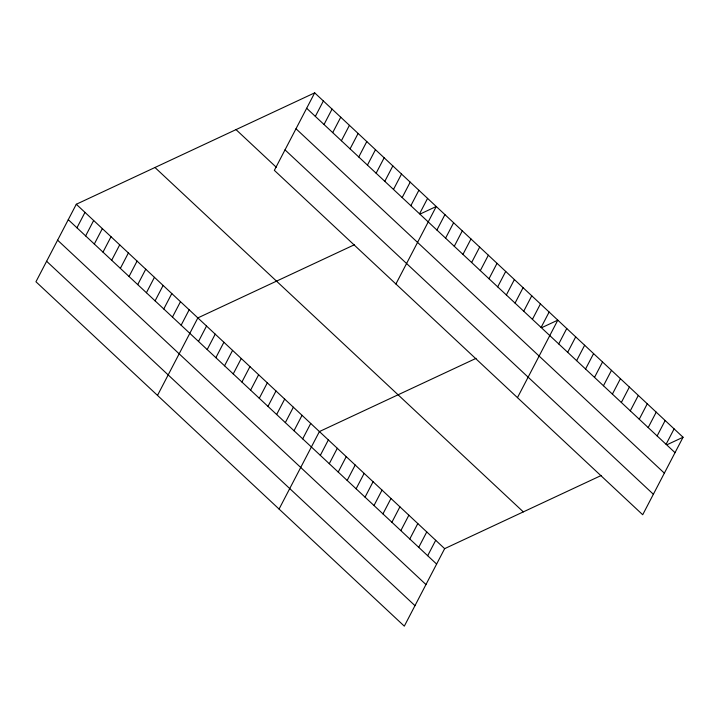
<?xml version="1.0" encoding="UTF-8"?>
<svg xmlns="http://www.w3.org/2000/svg" width="719" height="719" viewBox="0 0 719 719"><rect width="100%" height="100%" fill="white"/><g stroke="black" fill="none" stroke-linecap="round" stroke-linejoin="round"><path stroke-width="1.08" d="M314.688 92.85L274.352 170.349L642.705 514.741L683.05 437.242L314.688 92.85L76.295 204.259L35.95 281.758L404.312 626.15L444.648 548.651L601.336 475.43M76.951 227.797L84.977 212.375M85.633 235.913L93.659 220.49M94.315 244.029L102.341 228.615M102.997 252.144L111.023 236.731M111.679 260.269L119.705 244.846M120.361 268.385L128.386 252.962M129.043 276.5L137.068 261.087M137.724 284.616L145.75 269.203M146.415 292.741L154.432 277.318M155.097 300.857L163.123 285.434M163.779 308.972L171.805 293.559M172.461 317.088L180.487 301.674M181.143 325.204L189.169 309.79M157.506 395.405L197.851 317.906L354.539 244.685M315.344 116.388L323.37 100.966M198.507 341.444L206.533 326.031M324.035 124.504L332.061 109.09M207.189 349.56L215.215 334.146M332.717 132.62L340.743 117.206M215.871 357.676L223.897 342.262M341.399 140.735L349.425 125.322M224.553 365.8L232.579 350.378M350.081 148.86L358.107 133.437M233.235 373.916L241.26 358.502M358.763 156.976L366.789 141.562M241.917 382.032L249.942 366.618M367.445 165.091L375.471 149.678M250.607 390.147L258.633 374.734M376.127 173.207L384.153 157.794M259.289 398.272L267.315 382.85M384.809 181.332L392.835 165.909M267.971 406.388L275.997 390.974M393.491 189.448L401.517 174.034M276.653 414.504L284.679 399.09M402.173 197.563L410.198 182.15M285.335 422.619L293.361 407.206M410.855 205.679L418.88 190.265M294.017 430.744L302.043 415.321M419.545 213.804L427.571 198.381M302.699 438.86L310.725 423.437M395.908 283.996L436.253 206.497L420.516 213.858M279.071 509.052L319.407 431.562L476.095 358.341M436.909 230.035L444.935 214.622M320.332 455.343L328.358 439.92M445.591 238.151L453.617 222.737M329.275 463.701L337.301 448.288M454.273 246.275L462.299 230.853M338.218 472.068L346.243 456.655M462.955 254.391L470.981 238.969M347.169 480.436L355.195 465.013M471.637 262.507L479.663 247.093M356.112 488.794L364.138 473.381M480.319 270.623L488.345 255.209M365.054 497.162L373.08 481.739M489.001 278.747L497.027 263.325M374.006 505.52L382.032 490.106M497.683 286.863L505.709 271.44M382.948 513.887L390.974 498.474M506.365 294.979L514.391 279.565M391.9 522.255L399.917 506.832M515.056 303.094L523.081 287.681M400.843 530.613L408.868 515.199M523.738 311.21L531.763 295.797M409.785 538.98L417.811 523.558M532.419 319.335L540.445 303.912M418.737 547.339L426.762 531.925M541.101 327.451L549.127 312.037M427.679 555.706L435.705 540.293M517.464 397.643L557.809 320.153L542.072 327.505M558.726 343.934L566.752 328.511M567.677 352.292L575.703 336.878M576.62 360.659L584.646 345.246M585.563 369.027L593.588 353.604M594.514 377.385L602.54 361.972M603.457 385.752L611.483 370.33M612.399 394.111L620.425 378.697M621.351 402.478L629.377 387.065M630.293 410.846L638.319 395.423M639.245 419.204L647.271 403.79M648.187 427.571L656.213 412.158M657.13 435.939L665.156 420.516M666.082 444.297L674.107 428.884M667.313 444.594L683.05 437.242M306.662 108.272L675.024 452.664M296.003 128.755L664.356 473.147M285.012 149.858L653.373 494.259M236.021 129.618L276.276 167.257M154.962 167.491L523.324 511.892M76.295 204.259L444.648 548.651M68.269 219.672L436.622 564.073M57.601 240.164L425.963 584.556M46.618 261.267L414.971 605.659"/></g></svg>
